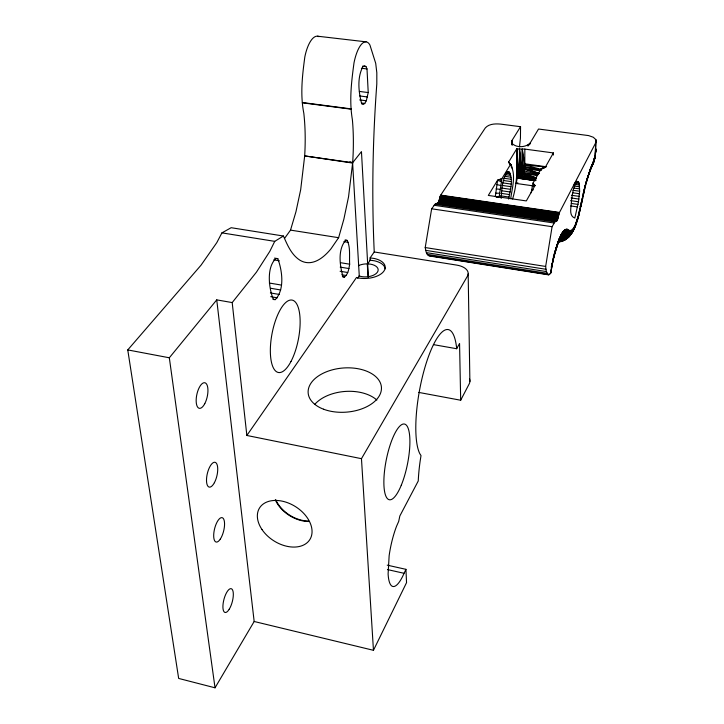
<?xml version="1.0" encoding="UTF-8"?>
<svg xmlns="http://www.w3.org/2000/svg" width="724" height="724" viewBox="0 0 724 724"><rect width="100%" height="100%" fill="white"/><g stroke="black" fill="none" stroke-linecap="round" stroke-linejoin="round"><path stroke-width="1.09" d="M569.136 230.829C568.231 236.54 563.236 241.264 557.453 241.735C573.589 241.309 577.625 220.748 580.34 208.222C578.232 212.422 575.671 236.413 567.118 229.173C561.724 229.734 560.448 237.038 558.322 241.074C556.448 249.554 553.163 257.853 551.923 266.559L551.073 267.029M277.826 258.676L275.935 258.45C266.088 267.708 268.957 288.776 273.391 299.51L275.283 299.618C284.984 289.437 282.161 270.405 277.826 258.676L274.487 258.133M512.592 198.991C517.651 182.72 517.18 165.769 516.71 148.873L524.837 149.099L553.371 152.927L553.335 155.036M535.896 180.367L519.361 177.688L519.479 149.144L522.031 175.588L519.361 177.688L516.61 178.086M558.322 241.074L553.38 258.043L550.828 272.93L548.466 274.839L429.341 255.97C426.083 254.721 425.83 250.504 425.214 247.554L431.649 208.793L435.124 204.204L438.282 202.611L440.717 195.127L485.333 127.886C489.026 123.795 495.279 123.65 500.402 124.085L520.556 126.7L520.438 138.139L519.479 146.954M536.14 179.054L522.031 175.588L523.85 172.43L524.791 168.864L524.837 149.099M501.207 198.403C501.777 189.471 501.841 178.747 508.103 171.778L508.791 171.706C513.922 179.416 510.13 190.484 508.574 199.064M522.031 175.588L522.303 149.207L524.746 163.805L522.167 175.398L522.303 149.207L523.85 172.43L537.796 174.982M576.639 221.146C574.521 230.241 568.829 241.128 558.331 242.006M511.868 140.673L511.741 143.958L511.868 140.673L520.556 126.7M579.634 191.227L579.191 183.507L578.404 181.643L577.318 181.407C572.892 186.611 572.648 194.195 571.399 200.666C571.689 206.078 568.059 215.508 574.811 218.078L578.503 201.761L579.634 191.227L572.919 190.285M349.656 264.188C349.149 256.377 350.669 247.608 347.185 240.431L345.692 240.178C337.502 249.852 339.809 265.753 343.058 276.867L344.552 277.021C348.298 273.962 348.914 268.676 349.656 264.188L340.923 262.767M594.829 157.497L593.743 162.438L590.151 170.303L594.911 158.285L595.933 139.678L593.3 137.252L588.63 135.596L538.52 129.026L530.113 143.09C525.606 147.705 516.058 148.049 511.705 143.062M368.226 92.554L367.005 68.934L365.937 66.545L364.48 65.784L362.842 66.789C356.95 77.893 358.606 92.247 361.71 103.885L363.177 104.528L364.787 103.432L366.317 100.772L368.226 92.554L359.357 91.432M592.603 163.235L586.947 179.489L594.422 159.063M559.371 238.431L559.055 240.802L555.788 248.332M595.653 151.189L595.933 139.678M575.842 223.209L575.535 225.49L573.155 230.323M587.562 178.421L589.083 172.393M595.897 151.388L595.644 148.492L595.608 152.049M545.525 166.963L524.9 164.991L523.461 169.633L523.235 173.778L535.742 177.751M560.421 236.078L560.041 238.612L558.476 241.572C559.987 238.558 563.589 230.902 567.372 235.553C572.222 235.97 574.087 228.802 575.046 225.055M552.521 261.979L550.828 272.93L551.715 266.034M589.074 173.108L590.25 169.045M554.294 254.242L553.136 259.726L552.484 260.251M495.352 196.34L497.596 180.204L501.886 178.683L510.501 164.457L508.61 162.149L516.71 148.873L519.361 177.688M501.886 178.683L499.126 197.018L496.239 197.299M595.879 150.701L595.445 153.868M561.471 234.051L559.399 240.169M574.25 226.684L573.155 230.811L571.028 233.472M591.427 165.986L589.761 171.85M529.135 144.185L529.633 144.302L530.113 143.09M593.988 160.321L593.409 163.334L591.255 166.864L594.395 160.257L595.01 156.628M573.453 228.069C573.698 230.748 570.367 235.798 567.562 233.11C562.756 229.517 560.059 239.318 558.466 242.259L559.055 240.802M555.254 250.622L555.227 252.187L554.077 253.952M562.494 232.35L561.978 235.119L559.362 239.834M595.146 157.189L594.974 157.687L595.445 151.597M584.585 188.303L583.897 190.72L586.784 179.887L581.137 203.408M572.675 229.2C572.25 234.422 567.924 238.757 563.145 240.296M563.498 231.001L562.15 235.617L558.973 239.734M593.761 160.809L592.295 165.552M578.938 213.842L578.431 216.331L580.431 208.612M556.249 247.201L556.15 248.993L554.919 251.038M571.906 230.069C571.652 234.522 568.385 237.834 564.801 240.006L562.177 241.029L559.362 239.219C563.435 237.454 566.43 233.544 567.118 229.173M541.163 170.04L524.963 166.565L523.461 169.633L522.764 174.575L536.538 178.502M564.467 230.006L563.019 234.721L559.046 238.983L563.851 234.142L565.399 229.363M578.186 216.449L575.942 223.073L577.227 220.829L577.426 218.892M531.154 192.783L533.009 183.063L541.172 168.674L545.335 167.19L553.371 152.927M571.164 230.675L570.494 233.553L568.584 236.965C565.39 237.725 562.096 233.209 559.797 238.621M548.466 274.839L546.349 271.572L545.661 266.45L552.086 226.703L554.901 221.897L557.362 220.15L559.507 212.431L595.942 142.366L596.241 140.574M550.385 273.826L551.236 270.396L550.883 272.305L550.647 270.45L551.236 270.396M550.846 271.419L551 270.486M581.318 203.326L582.033 199.055M570.458 231.001L568.865 235.725L566.376 238.802C564.168 239.409 562.747 235.354 560.602 237.789M566.286 229.092C565.688 232.929 563.417 236.848 559.788 238.468M569.779 231.056L568.096 235.798L565.544 238.893L563.942 240.097L560.494 238.232M581.662 203.001L584.657 189.181M582.539 197.444L580.123 207.091L581.073 206.132L580.992 205.236L580.196 209.164M582.675 198.041L581.028 206.195L580.042 207.028M510.728 198.566C512.239 187.199 516.882 172.955 509.307 162.954M567.888 229.617C567.109 233.979 564.041 237.807 559.96 239.535M582.485 196.937L583.544 192.792M551.751 263.599L552.367 263.228L554.385 254.703M568.539 230.323C567.616 235.345 563.58 239.563 558.62 240.766C562.711 239.499 567.154 235.915 568.24 231.209C560.177 227.427 558.231 245.662 555.688 250.079M532.882 185.815L516.112 183.444L517.307 178.131L516.71 148.873L518.493 177.986L534.909 180.43M583.182 193.788L583.653 191.742M583.444 194.213L585.671 183.996L584.883 186.783M580.657 206.648L580.992 205.236M578.557 213.942L581.101 205.553L581.028 206.195M554.231 255.273L555.326 251.156M511.741 144.764L511.895 140.881L511.886 144.7M585.906 183.027L586.784 181.018M585.444 185.932L585.707 185M577.589 219.263L578.983 214.376M554.801 253.129L556.304 247.816M586.169 182.14L587.924 176.013M586.494 182.068L589.019 173.742M594.911 158.285L594.187 159.66L594.513 158.122L593.761 158.484M283.41 236.024L274.74 241.354L269.826 251.319L256.432 272.17L232.196 302.578L216.748 299.872L254.169 621.491L215.028 687.8L178.665 678.433L127.759 349.918L201.037 265.183L216.766 242.685L221.924 232.875L231.164 227.707L283.41 236.024C287.392 244.884 291.32 254.703 299.872 260.169A121.949 44.173 -82.3 0 0 308.451 262.685A122.275 44.291 -82.3 0 0 331.031 248.739L338.615 237.698L343.882 219.11L348.543 196.838L352.66 162.719A124.818 46.245 -81.7 0 0 352.371 119.614C349.14 100.754 351.448 81.74 354.009 62.843A28.607 9.81 -83.3 0 1 369.928 45.033L375.711 63.341L376.824 72.771L376.806 83.957C372.679 139.85 371.629 195.978 374.236 251.97L370.1 257.925L370.226 260.233L367.674 263.907L368.362 277.138M576.729 222.015L578.223 217.046M284.487 238.486L290.523 230.114L295.953 211.743L300.677 189.715L304.677 155.922A123.478 49.784 -81.7 0 0 303.808 113.17C300.107 94.536 302.315 75.649 304.84 56.888A28.317 10.57 -83.5 0 1 319.067 36.68M577.435 219.553C575.598 223.119 573.851 233.816 568.24 231.209M590.16 170.493L588.006 176.176M574.096 228.141L576.385 223.263M556.973 245.083L557.571 243.572M557.525 244.631L558.077 243.282M556.602 247.237L557.281 244.006M387.231 565.154L405.938 569.336L402.698 576.295A39.367 10.398 -78 0 1 388.109 573.906L389.141 555.706A39.367 10.398 -78 0 1 396.589 526.149L398.689 521.425L399.838 515.986L418.246 480.989A64.128 16.453 -79.2 0 1 420.101 461.441L421.006 455.577L419.802 453.677A65.377 17.358 -79.7 0 1 427.567 359.104A65.377 17.358 -79.7 0 1 456.545 347.303L456.672 348.724L433.432 344.624M595.228 156.312L595.173 155.723M579.245 213.236L579.653 211.091M254.169 621.491L373.457 650.306L406.544 582.648L405.938 569.336M529.633 144.302L530.131 143.298M418.825 392.426L460.681 400.236L469.161 383.964A15.964 9.602 -1.1 0 0 469.523 378.996M591.97 166.375L590.223 169.036M456.672 348.724L459.559 343.484L460.681 400.236M593.083 163.642L594.63 158.312L593.463 162.447M553.136 259.726L553.38 258.043M373.457 650.306L361.466 458.681L467.414 276.215A16.67 9.005 -1.3 0 0 456.654 265.093L374.236 251.97M497.596 180.204L488.311 195.435L526.321 200.919L535.027 185.48L533.009 183.063M538.584 174.357L524.339 170.991L523.461 169.633L524.945 167.271L541.163 170.33M595.535 152.945L595.78 152.067M552.367 263.228L552.647 262.269M567.625 237.68L570.059 235.164M357.71 278.297L359.285 276.034L352.624 163.081M361.466 458.681L246.857 435.468L356.525 277.473L357.493 277.772A19.295 10.308 -3.4 0 0 383.295 271.898A19.295 10.308 -3.4 0 0 374.227 258.468L370.1 257.925M215.028 687.8L169.326 357.783L216.748 299.872M553.263 257.029L553.951 256.35M593.001 161.85L593.834 161.117M579.363 210.575L580.014 210.005M564.964 239.689L561.2 241.572L558.62 240.766M532.339 186.014L534.991 185.634L532.339 186.014L534.276 184.638M543.57 168.294L545.362 167.235L542.611 168.131L541.778 169.353L541.172 168.674M523.461 169.633L524.791 168.864L538.801 173.289M559.263 241.907L560.231 241.445M516.112 183.444L517.841 182.774M495.587 193.19L499.415 193.218M531.606 189.842L533.326 189.869M358.48 265.654A12.118 6.489 -3.4 0 1 367.303 263.88L370.362 264.133A12.118 6.489 -3.4 0 1 377.376 272.233A12.118 6.489 -3.4 0 1 361.738 276.64L358.941 275.944M317.555 36.2L366.072 41.838M496.085 188.883L499.859 189.317M362.579 66.137L365.937 66.545M361.412 68.255L367.005 68.934M359.756 95.966L367.521 96.962M359.656 99.921L366.317 100.772M361.457 103.007L364.787 103.432M302.514 102.546L351.294 108.908M302.342 102.817L351.131 109.188M369.62 260.151L374.353 260.776A19.277 10.326 -3.4 0 1 384.182 266.188L385.249 268.776M524.746 163.805L546.575 166.792M540.014 170.783L524.809 168.683L539.335 173.371M537.516 175.597L523.307 173.615L535.787 177.661M507.198 171.742L509.406 172.05M576.214 181.335L578.404 181.643M506.646 172.33L509.958 172.792M575.553 181.923L578.838 182.376M506.004 173.308L510.411 173.914M574.82 182.9L579.191 183.507M505.271 174.629L510.773 175.398M573.996 184.231L579.444 184.991M517.307 178.131L534.873 180.593M504.429 176.276L511.017 177.199M574.168 186.041L579.607 186.801M503.479 178.204L511.162 179.28M574.078 188.113L579.671 188.901M503.515 180.502L511.189 181.588M502.338 182.828L511.099 184.068M572.784 192.792L579.49 193.742M535.633 180.656L517.723 178.113L516.71 148.873M352.099 162.638L304.677 155.922L352.262 163.009M502.139 185.425L510.891 186.665M571.435 195.263L579.254 196.376M501.832 188.086L510.583 189.326M571.1 197.951L578.919 199.064M501.415 190.738L510.176 191.987M570.693 200.648L578.503 201.761M500.918 193.326L509.669 194.584M571.317 203.435L578.014 204.403M500.329 195.806L509.09 197.064M570.765 205.951L577.462 206.919M440.717 195.127L559.507 212.431M440.518 195.462L559.344 212.784M440.328 195.86L559.181 213.191M440.147 196.322L559.028 213.671M439.975 196.828L558.874 214.195M439.821 197.381L558.738 214.766M439.685 197.969L558.611 215.372M439.568 198.575L558.503 215.987M439.414 199.381L558.349 216.82M439.233 200.159L558.177 217.616M439.025 200.883L557.987 218.358M438.789 201.543L557.788 219.037M438.545 202.123L557.58 219.643M438.282 202.611L557.362 220.15M438.02 203.001L557.145 220.558M437.758 203.272L556.937 220.847M437.495 203.435L556.729 221.019M437.251 203.471L556.548 221.064M436.21 203.607L555.751 221.245M435.124 204.204L554.901 221.897M433.993 205.254L554.005 223.01M431.649 208.793L552.086 226.703M425.214 247.554L545.661 266.45M425.703 250.35L545.923 269.274M290.523 230.114L338.615 237.698M426.391 252.64L546.349 271.572M344.977 240.087L347.185 240.431M427.232 254.359L546.928 273.292M343.891 241.653L348.289 242.35M428.228 255.472L549.389 274.658M221.924 232.875L274.74 241.354M340.226 267.12L348.95 268.55M273.708 259.862L279.265 260.776M340.099 271.256L347.737 272.514M341.818 274.767L346.199 275.491M342.362 276.659L344.552 277.021M269.337 283.03L281.455 285.084M270.749 288.279L280.659 289.971M270.396 292.93L279.22 294.442M270.704 296.686L277.328 297.826M273.066 299.229L275.283 299.618M535.742 180.05L520.167 177.262L519.479 149.144L521.199 176.466L535.199 179.416M127.759 349.918L169.326 357.783M535.09 179.516L520.999 176.647L519.479 149.144M387.44 569.571L403.983 573.281M496.745 184.566L500.465 185.416M524.9 164.991L541.136 169.371M524.692 169.479L538.756 173.597M349.864 161.714L352.66 162.719L361.457 151.597L367.674 263.907M510.501 164.457L511.162 165.135L508.61 162.149L511.162 165.135M511.271 167.063L512.456 168.366M510.655 165.09L511.877 166.493M528.62 144.565L528.927 145.252M512.058 143.624L512.538 145.09M511.578 142.737L511.741 143.958L511.56 141.379L511.615 141.904M527.886 144.99L528.013 146.13M232.196 302.578L246.857 435.468M367.303 263.88L368.036 277.111M511.506 141.551L511.56 142.945M468.175 273.889L469.885 381.485M595.952 149.388L595.952 150.302M308.867 521.506A29.087 20.154 32.1 0 1 275.319 499.904M308.677 521.027A28.462 19.72 32.1 0 1 275.844 499.877M314.65 404.517A36.381 22.399 -4.6 0 1 376.842 400.046M500.402 179.235L497.569 180.357L501.198 181.615L500.402 179.235M290.976 361.484A36.843 13.466 -79.3 0 0 294.279 301.075A36.843 13.466 -79.3 0 0 270.468 346.316A36.843 13.466 -79.3 0 0 290.976 361.484M262.025 529.579A29.702 20.236 32.2 0 0 309.293 540.385A29.702 20.236 32.2 0 0 282.812 501.289A29.702 20.236 32.2 0 0 262.025 529.579M401.304 485.152A38.598 10.806 -78.7 0 0 405.259 424.327A38.598 10.806 -78.7 0 0 384.073 476.166A38.598 10.806 -78.7 0 0 401.304 485.152M323.565 409.214A36.743 22.127 -4.5 0 0 381.304 390.308A36.743 22.127 -4.5 0 0 329.511 370.679A36.743 22.127 -4.5 0 0 323.565 409.214M229.182 609.309A12.29 4.335 -75.4 0 0 231.997 589.146A12.29 4.335 -75.4 0 0 223.164 603.273A12.29 4.335 -75.4 0 0 229.182 609.309M220.268 539.145A12.552 4.661 -76.1 0 0 223.164 518.312A12.552 4.661 -76.1 0 0 213.951 532.077A12.552 4.661 -76.1 0 0 220.268 539.145M214.385 482.709A12.761 4.932 -76.7 0 0 215.435 462.428A12.761 4.932 -76.7 0 0 206.53 478.989A12.761 4.932 -76.7 0 0 214.385 482.709M204.774 403.666A13.077 5.312 -77.7 0 0 205.227 382.869A13.077 5.312 -77.7 0 0 196.168 400.046A13.077 5.312 -77.7 0 0 204.774 403.666"/></g></svg>
